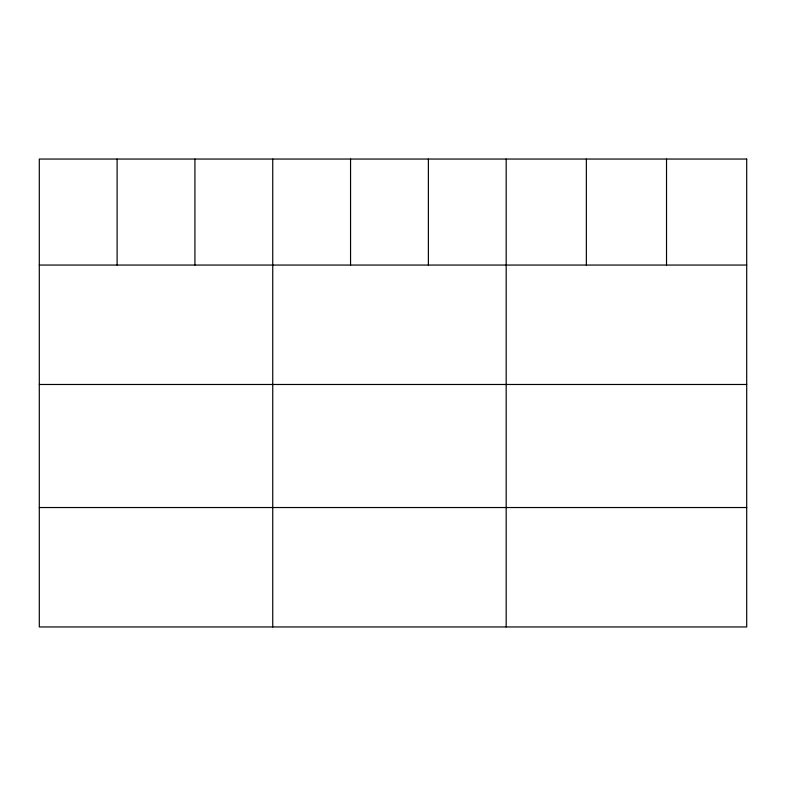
<?xml version="1.0" encoding="UTF-8"?>
<svg xmlns="http://www.w3.org/2000/svg" width="786" height="786" viewBox="0 0 786 786"><rect width="100%" height="100%" fill="white"/><g stroke="black" fill="none" stroke-linecap="round" stroke-linejoin="round"><path stroke-width="1.18" d="M39.3 265.059L746.7 265.059M39.3 384.482L746.7 384.482M39.3 507.53L746.7 507.53M666.528 159.047L666.528 265.059M586.356 159.047L586.356 265.059M506.184 159.047L506.184 626.953M428.37 159.047L428.37 265.059M350.556 159.047L350.556 265.059M272.742 159.047L272.742 626.953M194.928 159.047L194.928 265.059M117.114 159.047L117.114 265.059M746.7 159.047L39.3 159.047L39.3 626.953L746.7 626.953L746.7 159.047"/></g></svg>
